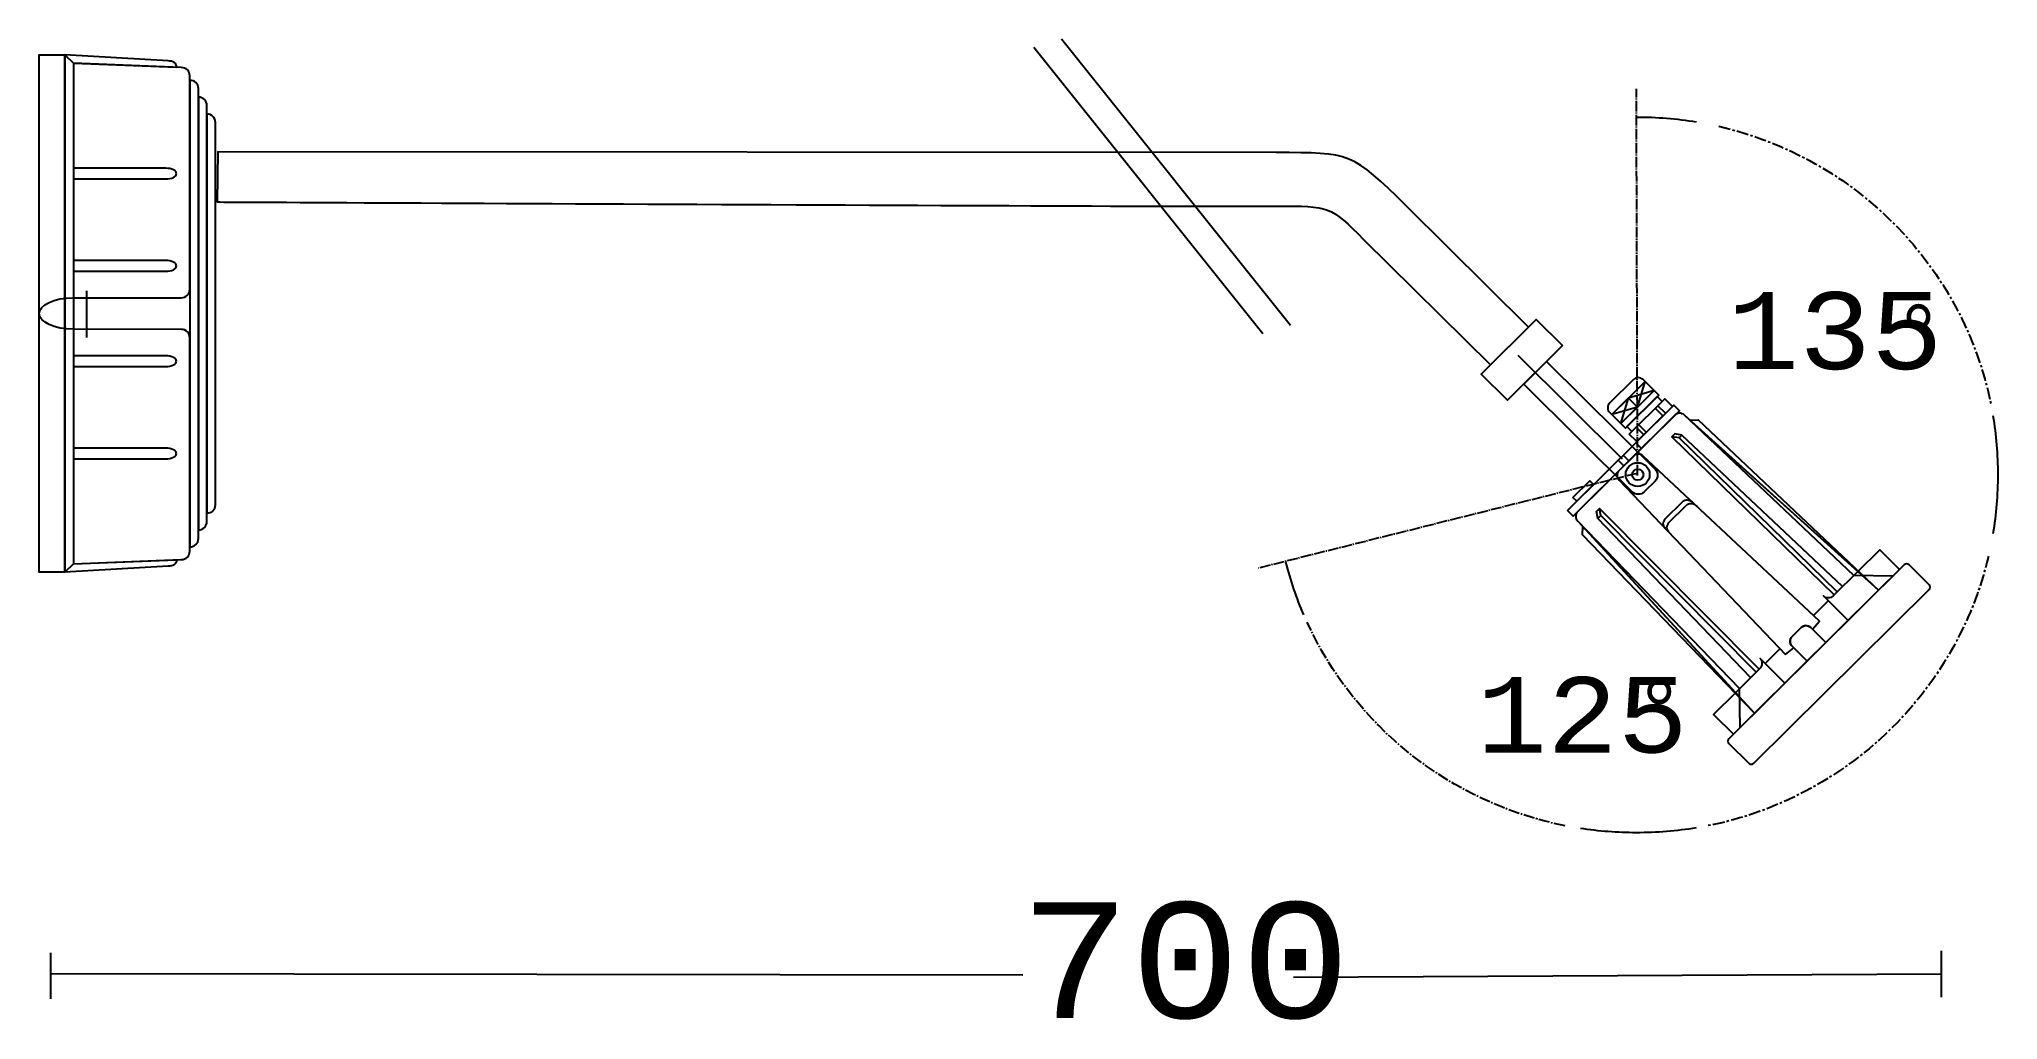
# Model space of a CAD drawing. Extents: x -77 to 273, y 50 to 225.
import ezdxf

# ---------------------------------------------------------------- set-up
doc = ezdxf.new("R2010")
doc.units = 0
for name, pattern in [('AI9-LType1', [2.820997, 1.988143, -0.277618, 0.277618, -0.277618]), ('AI9-LType2', [3.347841, 2.119854, -0.409329, 0.409329, -0.409329]), ('AI9-LType3', [3.345789, 2.119341, -0.408816, 0.408816, -0.408816]), ('AI9-LType4', [2.499421, 1.907749, -0.197224, 0.197224, -0.197224])]:
    doc.linetypes.add(name, pattern=pattern)
doc.layers.add('LIVELLO_1', color=160, linetype='Continuous')
doc.styles.add('STD', font='txt')

# ---------------------------------------------------------------- blocks, each defined once
blk = doc.blocks.new('AI9-BLK1')
at = {"layer": 'LIVELLO_1', "color": 7}
for p, q in [((43.59, 38.05), (2.72, 89.14)), ((48.55, 39.55), (7.68, 90.63)), ((-166.32, 45.72), (-166.32, 37.39)), ((107.78, 15.73), (89.14, 34.2)), ((110.44, 25.01), (111.8, 29.56)), ((110.44, 25.01), (105.85, 23.67)), ((107.47, 22.06), (108.82, 26.61)), ((113.42, 27.96), (108.82, 26.61)), ((114.99, 23.44), (113.63, 24.78)), ((115.44, 23.9), (114.09, 25.24)), ((111.57, 20.06), (110.21, 21.4)), ((112.02, 20.51), (110.67, 21.85)), ((111.15, 17.64), (110.14, 18.64)), ((118.38, 20.01), (117.87, 19.49)), ((107.99, 14.51), (106.98, 15.51)), ((108.89, 15.4), (107.88, 16.4)), ((103.37, 5.13), (103.89, 5.64)), ((144.48, -9.55), (141.83, -12.17)), ((133.2, -20.72), (135.84, -18.1)), ((-172.68, -80.59), (-172.68, -72.34)), ((164.69, -80.26), (164.69, -72.01)), ((-172.68, -76.05), (0.8, -76.3)), ((164.69, -76.14), (49.06, -76.76))]:
    blk.add_line(p, q, dxfattribs=at)
at = {"layer": 'LIVELLO_1', "color": 7, "linetype": 'AI9-LType4'}
for p, q in [((110.46, 12.77), (110.25, 81.79)), ((110.39, 13.18), (42.84, -3.72))]:
    blk.add_line(p, q, dxfattribs=at)
at = {"layer": 'LIVELLO_1', "color": 7}
for points in [[(-170.16, 87.85), (-170.16, -4.47), (-174.74, -4.47), (-174.74, 87.85)], [(-168.64, 86.34), (-168.64, -2.96), (-170.16, -4.47), (-170.16, 87.85)], [(97.09, 35.96), (87.27, 26.23), (82.55, 30.9), (92.37, 40.63)], [(113.42, 27.96), (110.44, 25.01), (108.82, 26.61), (111.8, 29.56)], [(97.95, 6.57), (116.91, 25.35), (117.92, 24.35), (98.96, 5.57)], [(110.44, 25.01), (107.47, 22.06), (105.85, 23.67), (108.82, 26.61)], [(107.47, 22.06), (113.42, 27.96), (114.23, 27.15), (108.28, 21.25)], [(108.55, 21.52), (113.97, 26.89), (114.86, 26), (109.44, 20.63)], [(108.99, 20.18), (115.31, 26.45), (116.67, 25.11), (110.34, 18.84)], [(153.46, -7.69), (119.81, 22.68), (121.3, 22.72)], [(98.92, 8.87), (101.93, 11.85), (102.61, 11.18), (99.6, 8.2)], [(131.32, -29.62), (100.63, 2.24), (100.67, 3.71)], [(157.22, -3.97), (153.46, -7.69), (149.82, -4.25), (153.66, -0.45)], [(127.57, -33.34), (131.32, -29.62), (127.85, -26.02), (124.02, -29.82)]]:
    blk.add_lwpolyline(points, close=True, dxfattribs=at)
for points in [[(156, -5.18), (149.02, -5.05), (118.84, 23.56)], [(147.04, -7.01), (118.38, 20.01), (117.11, 20.23), (116.58, 19.7), (145.52, -8.52)], [(146.08, -7.96), (117.87, 19.49), (116.58, 19.7)], [(128.79, -32.14), (128.66, -25.22), (99.79, 4.67)], [(130.64, -23.26), (103.37, 5.13), (103.14, 6.39), (103.68, 6.92), (132.16, -21.75)], [(131.6, -22.31), (103.89, 5.64), (103.68, 6.92)]]:
    blk.add_lwpolyline(points, dxfattribs=at)
for centre, radius in [((110.48, 12.95), 2.13), ((110.49, 12.95), 1)]:
    blk.add_circle(centre, radius, dxfattribs=at)
for points, knots in [([(-150.23, 85.62), (-150.23, 85.62), (-168.64, 86.34), (-168.64, 86.34), (-168.64, 86.34), (-170.16, 87.85), (-170.16, 87.85), (-170.16, 87.85), (-151.75, 86.75), (-151.75, 86.75), (-150.91, 86.75), (-150.23, 86.45), (-150.23, 85.62)], [0, 0, 0, 0, 1, 1, 1, 2, 2, 2, 3, 3, 3, 4, 4, 4, 4]), ([(-147.86, 84.07), (-147.86, 84.07), (-147.86, 46.01), (-147.86, 46.01), (-147.86, 45.18), (-148.54, 44.5), (-149.38, 44.5), (-149.38, 44.5), (-168.64, 44.5), (-168.64, 44.5), (-168.64, 44.5), (-168.64, 86.34), (-168.64, 86.34), (-168.64, 86.34), (-149.38, 85.58), (-149.38, 85.58), (-148.54, 85.58), (-147.86, 84.91), (-147.86, 84.07)], [0, 0, 0, 0, 1, 1, 1, 2, 2, 2, 3, 3, 3, 4, 4, 4, 5, 5, 5, 6, 6, 6, 6]), ([(-146.34, 81.82), (-146.34, 81.82), (-146.34, 1.56), (-146.34, 1.56), (-146.34, 0.73), (-147.02, 0.05), (-147.86, 0.05), (-147.86, 0.05), (-147.86, 83.32), (-147.86, 83.32), (-147.02, 83.32), (-146.34, 82.65), (-146.34, 81.82)], [0, 0, 0, 0, 1, 1, 1, 2, 2, 2, 3, 3, 3, 4, 4, 4, 4]), ([(-144.82, 78.8), (-144.82, 78.8), (-144.82, 4.57), (-144.82, 4.57), (-144.82, 3.74), (-145.5, 3.06), (-146.34, 3.06), (-146.34, 3.06), (-146.34, 80.31), (-146.34, 80.31), (-145.5, 80.31), (-144.82, 79.64), (-144.82, 78.8)], [0, 0, 0, 0, 1, 1, 1, 2, 2, 2, 3, 3, 3, 4, 4, 4, 4]), ([(-143.29, 75.79), (-143.29, 75.79), (-143.29, 7.58), (-143.29, 7.58), (-143.29, 6.75), (-143.97, 6.08), (-144.82, 6.08), (-144.82, 6.08), (-144.82, 77.3), (-144.82, 77.3), (-143.97, 77.3), (-143.29, 76.63), (-143.29, 75.79)], [0, 0, 0, 0, 1, 1, 1, 2, 2, 2, 3, 3, 3, 4, 4, 4, 4]), ([(69.21, 60.86), (69.21, 60.86), (91, 39.27), (91, 39.27), (91, 39.27), (84.19, 32.52), (84.19, 32.52), (84.19, 32.52), (61.58, 54.92), (61.58, 54.92), (55.59, 60.86), (55.59, 60.86), (45.98, 60.86), (45.92, 60.62), (-143.01, 61.59), (-143.01, 61.59), (-143.01, 61.59), (-142.85, 70.55), (-142.85, 70.55), (-142.85, 70.55), (45.96, 70.4), (45.96, 70.4), (59.25, 70.4), (59.51, 70.46), (69.21, 60.86)], [0, 0, 0, 0, 1, 1, 1, 2, 2, 2, 3, 3, 3, 4, 4, 4, 5, 5, 5, 6, 6, 6, 7, 7, 7, 8, 8, 8, 8]), ([(-150.23, 66.65), (-150.23, 66.12), (-151.1, 65.7), (-152.16, 65.7), (-152.16, 65.7), (-168.64, 65.7), (-168.64, 65.7), (-168.64, 65.7), (-168.64, 67.61), (-168.64, 67.61), (-168.64, 67.61), (-152.16, 67.61), (-152.16, 67.61), (-151.1, 67.61), (-150.23, 67.18), (-150.23, 66.65)], [0, 0, 0, 0, 1, 1, 1, 2, 2, 2, 3, 3, 3, 4, 4, 4, 5, 5, 5, 5]), ([(-150.23, 50.19), (-150.23, 49.66), (-151.1, 49.23), (-152.16, 49.23), (-152.16, 49.23), (-168.64, 49.23), (-168.64, 49.23), (-168.64, 49.23), (-168.64, 51.15), (-168.64, 51.15), (-168.64, 51.15), (-152.16, 51.15), (-152.16, 51.15), (-151.1, 51.15), (-150.23, 50.72), (-150.23, 50.19)], [0, 0, 0, 0, 1, 1, 1, 2, 2, 2, 3, 3, 3, 4, 4, 4, 5, 5, 5, 5]), ([(-168.64, 38.88), (-172.02, 38.88), (-174.74, 40.14), (-174.74, 41.69), (-174.74, 43.25), (-172.02, 44.51), (-168.66, 44.51)], [0, 0, 0, 0, 1, 1, 1, 2, 2, 2, 2]), ([(-147.86, 37.37), (-147.86, 37.37), (-147.86, -0.7), (-147.86, -0.7), (-147.86, -1.53), (-148.54, -2.21), (-149.38, -2.21), (-149.38, -2.21), (-168.64, -2.96), (-168.64, -2.96), (-168.64, -2.96), (-168.64, 38.88), (-168.64, 38.88), (-168.64, 38.88), (-149.38, 38.87), (-149.38, 38.87), (-148.54, 38.87), (-147.86, 38.2), (-147.86, 37.37)], [0, 0, 0, 0, 1, 1, 1, 2, 2, 2, 3, 3, 3, 4, 4, 4, 5, 5, 5, 6, 6, 6, 6]), ([(-150.23, 33.19), (-150.23, 32.66), (-151.1, 32.23), (-152.16, 32.23), (-152.16, 32.23), (-168.64, 32.23), (-168.64, 32.23), (-168.64, 32.23), (-168.64, 34.14), (-168.64, 34.14), (-168.64, 34.14), (-152.16, 34.14), (-152.16, 34.14), (-151.1, 34.14), (-150.23, 33.71), (-150.23, 33.19)], [0, 0, 0, 0, 1, 1, 1, 2, 2, 2, 3, 3, 3, 4, 4, 4, 5, 5, 5, 5]), ([(111.66, 9.88), (111.66, 9.88), (113.59, 11.79), (113.59, 11.79), (114.18, 12.38), (114.18, 13.33), (113.59, 13.92), (113.59, 13.92), (94.21, 33.11), (94.21, 33.11), (94.21, 33.11), (90.14, 29.08), (90.14, 29.08), (90.14, 29.08), (109.51, 9.88), (109.51, 9.88), (110.11, 9.29), (111.07, 9.29), (111.66, 9.88)], [0, 0, 0, 0, 1, 1, 1, 2, 2, 2, 3, 3, 3, 4, 4, 4, 5, 5, 5, 6, 6, 6, 6]), ([(105.85, 23.67), (105.85, 23.67), (105.49, 24.02), (105.49, 24.02), (105.02, 24.49), (105.02, 25.26), (105.49, 25.73), (105.49, 25.73), (109.72, 29.91), (109.72, 29.91), (110.19, 30.38), (110.97, 30.39), (111.44, 29.91), (111.44, 29.91), (111.8, 29.56), (111.8, 29.56), (111.8, 29.56), (105.85, 23.67), (105.85, 23.67)], [0, 0, 0, 0, 1, 1, 1, 2, 2, 2, 3, 3, 3, 4, 4, 4, 5, 5, 5, 6, 6, 6, 6]), ([(117.12, 23.56), (117.59, 24.03), (118.37, 24.03), (118.84, 23.56), (118.84, 23.56), (153.46, -7.69), (153.46, -7.69), (153.46, -7.69), (131.32, -29.62), (131.32, -29.62), (131.32, -29.62), (99.79, 4.67), (99.79, 4.67), (99.31, 5.15), (99.31, 5.91), (99.79, 6.38), (99.79, 6.38), (117.12, 23.56), (117.12, 23.56)], [0, 0, 0, 0, 1, 1, 1, 2, 2, 2, 3, 3, 3, 4, 4, 4, 5, 5, 5, 6, 6, 6, 6]), ([(173.87, 23.49), (174.44, 20.06), (174.74, 16.54), (174.74, 12.95), (174.74, 9.36), (174.44, 5.83), (173.87, 2.4)], [0, 0, 0, 0, 1, 1, 1, 2, 2, 2, 2]), ([(-150.23, 16.72), (-150.23, 16.2), (-151.1, 15.77), (-152.16, 15.77), (-152.16, 15.77), (-168.64, 15.77), (-168.64, 15.77), (-168.64, 15.77), (-168.64, 17.68), (-168.64, 17.68), (-168.64, 17.68), (-152.16, 17.68), (-152.16, 17.68), (-151.1, 17.68), (-150.23, 17.25), (-150.23, 16.72)], [0, 0, 0, 0, 1, 1, 1, 2, 2, 2, 3, 3, 3, 4, 4, 4, 5, 5, 5, 5]), ([(136.88, -19.15), (136.88, -19.15), (107.17, 11.99), (107.17, 11.99), (106.69, 12.46), (106.69, 13.23), (107.17, 13.7), (107.17, 13.7), (109.74, 16.25), (109.74, 16.25), (110.21, 16.72), (110.99, 16.72), (111.47, 16.25), (111.47, 16.25), (142.9, -13.19), (142.9, -13.19), (142.9, -13.19), (141.65, -14.61), (141.65, -14.61), (141.65, -14.61), (141.37, -14.34), (141.37, -14.34), (140.89, -13.87), (140.12, -13.87), (139.64, -14.34), (139.64, -14.34), (138.04, -15.93), (138.04, -15.93), (137.56, -16.4), (137.56, -17.17), (138.04, -17.64), (138.04, -17.64), (138.32, -17.92), (138.32, -17.92), (138.32, -17.92), (136.88, -19.15), (136.88, -19.15)], [0, 0, 0, 0, 1, 1, 1, 2, 2, 2, 3, 3, 3, 4, 4, 4, 5, 5, 5, 6, 6, 6, 7, 7, 7, 8, 8, 8, 9, 9, 9, 10, 10, 10, 11, 11, 11, 12, 12, 12, 12]), ([(115.58, 3.17), (115.58, 3.17), (115.41, 3.35), (115.41, 3.35), (114.94, 3.82), (114.92, 4.57), (115.39, 5.04), (115.39, 5.04), (118.48, 8.1), (118.48, 8.1), (118.96, 8.58), (119.71, 8.55), (120.19, 8.08), (120.19, 8.08), (120.4, 7.87), (120.4, 7.87)], [0, 0, 0, 0, 1, 1, 1, 2, 2, 2, 3, 3, 3, 4, 4, 4, 5, 5, 5, 5]), ([(116.22, 2.5), (116.22, 2.5), (116.05, 2.68), (116.05, 2.68), (115.57, 3.15), (115.57, 3.91), (116.05, 4.39), (116.05, 4.39), (119.14, 7.45), (119.14, 7.45), (119.62, 7.92), (120.39, 7.92), (120.87, 7.45), (120.87, 7.45), (121.08, 7.24), (121.08, 7.24)], [0, 0, 0, 0, 1, 1, 1, 2, 2, 2, 3, 3, 3, 4, 4, 4, 5, 5, 5, 5]), ([(-150.23, -2.24), (-150.23, -2.24), (-168.64, -2.96), (-168.64, -2.96), (-168.64, -2.96), (-170.16, -4.47), (-170.16, -4.47), (-170.16, -4.47), (-151.75, -3.37), (-151.75, -3.37), (-150.91, -3.37), (-150.23, -3.07), (-150.23, -2.24)], [0, 0, 0, 0, 1, 1, 1, 2, 2, 2, 3, 3, 3, 4, 4, 4, 4]), ([(162.47, -7.55), (162.47, -7.55), (131.18, -38.55), (131.18, -38.55), (130.94, -38.79), (130.56, -38.79), (130.32, -38.55), (130.32, -38.55), (126.75, -35.01), (126.75, -35.01), (126.51, -34.78), (126.51, -34.39), (126.75, -34.16), (126.75, -34.16), (158.04, -3.16), (158.04, -3.16), (158.28, -2.92), (158.66, -2.92), (158.9, -3.16), (158.9, -3.16), (162.47, -6.7), (162.47, -6.7), (162.71, -6.93), (162.71, -7.32), (162.47, -7.55)], [0, 0, 0, 0, 1, 1, 1, 2, 2, 2, 3, 3, 3, 4, 4, 4, 5, 5, 5, 6, 6, 6, 7, 7, 7, 8, 8, 8, 8]), ([(153.46, -7.69), (153.46, -7.69), (148.03, -13.07), (148.03, -13.07), (148.03, -13.07), (143.62, -8.69), (143.62, -8.69), (144.09, -9.17), (144.87, -9.17), (145.34, -8.69), (145.34, -8.69), (149.83, -4.25), (149.83, -4.25), (149.83, -4.25), (153.46, -7.69), (153.46, -7.69)], [0, 0, 0, 0, 1, 1, 1, 2, 2, 2, 3, 3, 3, 4, 4, 4, 5, 5, 5, 5]), ([(140.73, -20.31), (140.73, -20.31), (138.04, -17.64), (138.04, -17.64), (137.56, -17.17), (137.56, -16.4), (138.04, -15.93), (138.04, -15.93), (139.64, -14.34), (139.64, -14.34), (140.12, -13.87), (140.89, -13.87), (141.37, -14.34), (141.37, -14.34), (144.06, -17), (144.06, -17), (144.06, -17), (140.73, -20.31), (140.73, -20.31)], [0, 0, 0, 0, 1, 1, 1, 2, 2, 2, 3, 3, 3, 4, 4, 4, 5, 5, 5, 6, 6, 6, 6]), ([(131.32, -29.62), (131.32, -29.62), (136.75, -24.25), (136.75, -24.25), (136.75, -24.25), (132.34, -19.87), (132.34, -19.87), (132.81, -20.34), (132.81, -21.11), (132.34, -21.58), (132.34, -21.58), (127.85, -26.02), (127.85, -26.02), (127.85, -26.02), (131.32, -29.62), (131.32, -29.62)], [0, 0, 0, 0, 1, 1, 1, 2, 2, 2, 3, 3, 3, 4, 4, 4, 5, 5, 5, 5]), ([(120.91, -50.07), (117.44, -50.64), (113.89, -50.93), (110.26, -50.93), (106.87, -50.93), (103.53, -50.68), (100.27, -50.17)], [0, 0, 0, 0, 1, 1, 1, 2, 2, 2, 2])]:
    blk.add_open_spline(points, degree=3, knots=knots, dxfattribs=at)
for points in [[(110.26, 76.75), (113.89, 76.75), (117.44, 76.45), (120.9, 75.88)], [(50.92, -12.09), (49.62, -9.07), (48.55, -5.92), (47.73, -2.68)]]:
    blk.add_open_spline(points, degree=3, dxfattribs=at)
at = {"layer": 'LIVELLO_1', "color": 7, "linetype": 'AI9-LType3'}
blk.add_open_spline([(124.95, 75.09), (149.43, 69.45), (168.56, 50.03), (173.5, 25.5)], degree=3, dxfattribs=at)
at = {"layer": 'LIVELLO_1', "color": 7, "linetype": 'AI9-LType2'}
blk.add_open_spline([(173.06, -1.61), (167.36, -25.86), (147.7, -44.81), (122.93, -49.7)], degree=3, dxfattribs=at)
at = {"layer": 'LIVELLO_1', "color": 7, "linetype": 'AI9-LType1'}
blk.add_open_spline([(97.52, -49.69), (76.95, -45.6), (59.92, -31.82), (51.49, -13.36)], degree=3, dxfattribs=at)
at = {"layer": 'LIVELLO_1', "color": 7, "attachment_point": 1, "style": 'STD'}
for s, insert, char_height in [('\\fCourier|b0|i0;\\H13.7378;\\W0.93;\\C7;135', (126.49, 45.51), 13.7378), ('\\fSymbol|b0|i0;\\H11.4581;\\W0.99;\\C7;°', (157.56, 43.26), 11.4581), ('\\fCourier|b0|i0;\\H13.4727;\\W0.93;\\C7;125', (81.77, -23.16), 13.4727), ('\\fSymbol|b0|i0;\\H11.5442;\\W0.99;\\C7;°', (111.28, -23.58), 11.5442), ('\\fCourier|b0|i0;\\H20.6603;\\W0.95;\\C7;700', (0.26, -63.34), 20.6603)]:
    blk.add_mtext(s, dxfattribs=dict(at, insert=insert, char_height=char_height))

msp = doc.modelspace()

# ---------------------------------------------------------------- block references
at = {"layer": 'LIVELLO_1', "color": 7}
msp.add_blockref('AI9-BLK1', (97.859918, 134.034282), dxfattribs=at)

doc.saveas('drawing.dxf')
